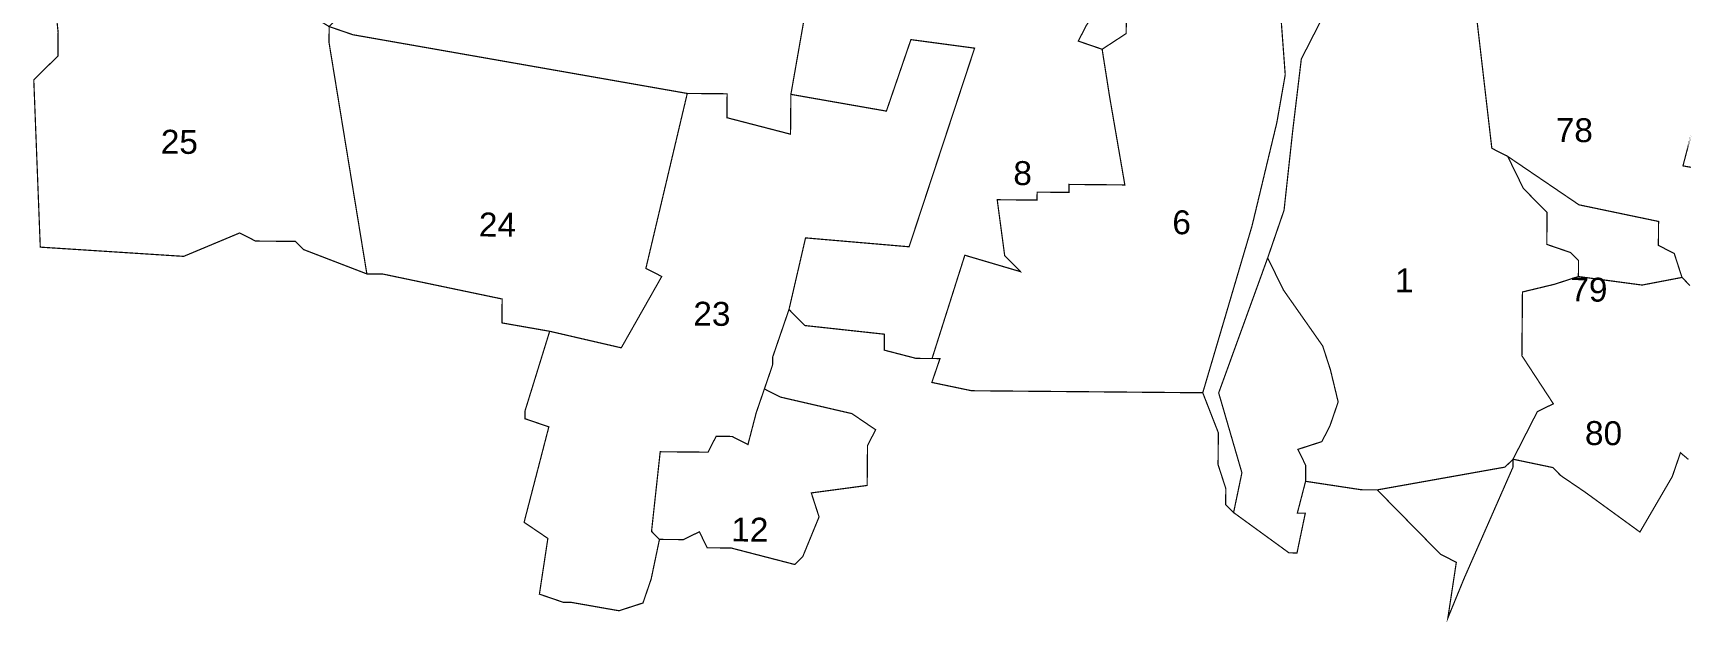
# Model space of a CAD drawing. Header units: metres. Extents: x 266684 to 275933, y 2060666 to 2074564.
# Drawn here: x 275061 to 275893, y 2069737 to 2070032 of the extents above; entities that cross this region are included whole.
import ezdxf

# ---------------------------------------------------------------- set-up
doc = ezdxf.new("R2010")
doc.units = ezdxf.units.M
doc.layers.add('SURVEY NO.', color=7, linetype='Continuous')
doc.layers.add('SURVEY PLOT BOUNDARY', color=35, linetype='Continuous')
doc.styles.add('PDF Arial', font='arial.ttf')

# ---------------------------------------------------------------- blocks, each defined once
blk = doc.blocks.new('ERSUJATA')
at = {"layer": 'SURVEY PLOT BOUNDARY', "lineweight": 18, "const_width": 0.6}
for points in [[(275073.58, 2070032.98), (275073.48, 2070020.98), (275061.38, 2070009.09), (275064.64, 2069925.1), (275136.56, 2069920.47), (275164.65, 2069932.22), (275172.61, 2069928.15), (275192.6, 2069927.98), (275196.56, 2069923.94), (275228.44, 2069911.67), (275236.43, 2069911.6), (275296.29, 2069899.08), (275296.18, 2069887.08), (275320.13, 2069882.88), (275307.79, 2069843), (275307.75, 2069839), (275319.71, 2069834.9), (275307.3, 2069787.03), (275319.22, 2069778.93), (275314.98, 2069750.97), (275326.94, 2069746.87), (275330.94, 2069746.84), (275354.89, 2069742.63), (275366.91, 2069746.52), (275371.01, 2069758.48), (275375.19, 2069778.44), (275387.18, 2069778.33), (275395.21, 2069782.26), (275399.14, 2069774.23), (275411.13, 2069774.12), (275443.04, 2069765.85), (275447.07, 2069769.81), (275455.24, 2069789.73), (275451.35, 2069801.76), (275479.37, 2069805.51), (275479.54, 2069825.5), (275483.61, 2069833.47), (275471.69, 2069841.57), (275435.78, 2069849.88), (275427.82, 2069853.95), (275431.92, 2069865.91), (275431.96, 2069869.9), (275440.16, 2069893.82), (275448.09, 2069885.76), (275488.03, 2069881.41), (275487.96, 2069873.41), (275503.91, 2069869.27), (275515.9, 2069869.17), (275511.8, 2069857.21), (275531.75, 2069853.04), (275647.68, 2069852.02), (275655.5, 2069831.96), (275655.36, 2069815.97), (275659.25, 2069803.94), (275659.18, 2069795.94), (275663.15, 2069791.91), (275690.95, 2069771.68), (275694.95, 2069771.64), (275699.12, 2069791.6), (275695.12, 2069791.63), (275699.26, 2069807.59), (275727.21, 2069803.35), (275735.2, 2069803.28), (275766.9, 2069771.01), (275774.86, 2069766.94), (275770.62, 2069738.99), (275778.79, 2069758.91), (275803.27, 2069814.68), (275803.3, 2069818.67), (275823.25, 2069814.5), (275827.22, 2069810.47), (275839.14, 2069802.37), (275866.95, 2069782.13), (275883.18, 2069809.98), (275887.28, 2069821.94), (275891.25, 2069818.57), (275887.28, 2069821.94), (275883.18, 2069809.98), (275866.95, 2069782.13), (275839.14, 2069802.37), (275827.22, 2069810.47), (275823.25, 2069814.5), (275803.3, 2069818.67), (275815.5, 2069842.56), (275823.53, 2069846.49), (275807.75, 2069870.61), (275808.03, 2069902.6), (275824.06, 2069906.46), (275836.09, 2069910.35), (275868.03, 2069906.07), (275888.05, 2069909.9), (275892.02, 2069905.86), (275888.05, 2069909.9), (275884.16, 2069921.92), (275876.2, 2069925.99), (275876.31, 2069937.99), (275836.4, 2069946.33), (275824.48, 2069954.43), (275800.63, 2069970.64), (275792.67, 2069974.7), (275785.24, 2070038.74)], [(275589.33, 2070036.46), (275585.26, 2070028.5), (275597.22, 2070024.4), (275601, 2070000.37), (275608.61, 2069956.32), (275580.63, 2069956.57), (275580.6, 2069952.57), (275564.61, 2069952.71), (275564.57, 2069948.71), (275544.59, 2069948.89), (275548.34, 2069920.86), (275556.26, 2069912.8), (275528.35, 2069921.04), (275511.91, 2069869.2), (275503.91, 2069869.27), (275487.96, 2069873.41), (275488.03, 2069881.41), (275448.09, 2069885.76), (275440.16, 2069893.82), (275448.47, 2069929.74), (275500.4, 2069925.28), (275533.26, 2070024.96), (275501.31, 2070029.23), (275489.01, 2069993.36), (275441.11, 2070001.77), (275445.31, 2070025.72), (275449.52, 2070049.68)], [(275685.48, 2070059.61), (275689.05, 2070011.6), (275684.85, 2069987.64), (275672.4, 2069935.77), (275647.68, 2069852.02), (275595.71, 2069852.48), (275555.74, 2069852.83), (275531.75, 2069853.04), (275511.8, 2069857.21), (275515.9, 2069869.17), (275511.91, 2069869.2), (275528.35, 2069921.04), (275556.26, 2069912.8), (275548.34, 2069920.86), (275544.59, 2069948.89), (275564.57, 2069948.71), (275564.61, 2069952.71), (275580.6, 2069952.57), (275580.63, 2069956.57), (275608.61, 2069956.32), (275601, 2070000.37), (275597.22, 2070024.4), (275609.28, 2070032.29), (275609.38, 2070044.28)], [(275785.24, 2070038.74), (275792.67, 2069974.7), (275800.63, 2069970.64), (275808.49, 2069954.57), (275816.41, 2069946.51), (275820.38, 2069942.47), (275820.24, 2069926.48), (275832.19, 2069922.38), (275836.16, 2069918.35), (275836.09, 2069910.35), (275824.06, 2069906.46), (275808.03, 2069902.6), (275808, 2069898.6), (275807.96, 2069894.6), (275807.93, 2069890.6), (275807.75, 2069870.61), (275823.53, 2069846.49), (275815.5, 2069842.56), (275803.3, 2069818.67), (275799.27, 2069814.71), (275735.2, 2069803.28), (275727.21, 2069803.35), (275699.26, 2069807.59), (275699.33, 2069815.58), (275695.4, 2069823.62), (275707.43, 2069827.51), (275711.5, 2069835.47), (275715.6, 2069847.43), (275711.74, 2069863.46), (275707.85, 2069875.49), (275688.11, 2069903.65), (275680.25, 2069919.71), (275688.46, 2069943.63), (275692.81, 2069983.58), (275697.12, 2070019.52), (275709.32, 2070043.41)]]:
    blk.add_lwpolyline(points, dxfattribs=at)
for points in [[(275450.19, 2070125.64), (275445.87, 2070089.69), (275457.83, 2070085.59), (275453.66, 2070065.64), (275449.52, 2070049.68), (275445.31, 2070025.72), (275441.11, 2070001.77), (275440.93, 2069981.78), (275409.02, 2069990.06), (275409.13, 2070002.05), (275389.14, 2070002.23), (275221.49, 2070031.68), (275209.53, 2070035.78), (275278.12, 2070107.16), (275310.38, 2070138.86)], [(275130, 2070084.46), (275209.53, 2070035.78), (275209.46, 2070027.79), (275228.44, 2069911.67), (275196.56, 2069923.94), (275192.6, 2069927.98), (275172.61, 2069928.15), (275164.65, 2069932.22), (275136.56, 2069920.47), (275064.64, 2069925.1), (275061.38, 2070009.09), (275073.48, 2070020.98), (275073.58, 2070032.98), (275069.9, 2070068.99), (275070.25, 2070108.97), (275070.36, 2070120.97), (275086.24, 2070108.83)], [(275605.42, 2070048.31), (275609.38, 2070044.28), (275609.28, 2070032.29), (275597.22, 2070024.4), (275585.26, 2070028.5), (275589.33, 2070036.46), (275597.43, 2070048.38), (275597.46, 2070052.38), (275605.46, 2070052.31)], [(275705.43, 2070055.44), (275725.42, 2070055.26), (275709.32, 2070043.41), (275697.12, 2070019.52), (275692.81, 2069983.58), (275688.46, 2069943.63), (275680.25, 2069919.71), (275655.67, 2069851.95), (275667.32, 2069811.87), (275663.15, 2069791.91), (275659.18, 2069795.94), (275659.25, 2069803.94), (275655.36, 2069815.97), (275655.5, 2069831.96), (275647.68, 2069852.02), (275672.4, 2069935.77), (275684.85, 2069987.64), (275689.05, 2070011.6), (275685.48, 2070059.61)], [(275389.14, 2070002.23), (275368.38, 2069914.44), (275376.34, 2069910.37), (275356.04, 2069874.57), (275320.13, 2069882.88), (275296.18, 2069887.08), (275296.29, 2069899.08), (275236.43, 2069911.6), (275228.44, 2069911.67), (275209.46, 2070027.79), (275209.53, 2070035.78), (275221.49, 2070031.68)], [(275440.16, 2069893.82), (275431.96, 2069869.9), (275431.92, 2069865.91), (275427.82, 2069853.95), (275423.72, 2069841.99), (275419.58, 2069826.03), (275411.62, 2069830.1), (275403.62, 2069830.17), (275399.56, 2069822.21), (275375.57, 2069822.42), (275371.22, 2069782.47), (275375.19, 2069778.44), (275371.01, 2069758.48), (275366.91, 2069746.52), (275354.89, 2069742.63), (275330.94, 2069746.84), (275326.94, 2069746.87), (275314.98, 2069750.97), (275319.22, 2069778.93), (275307.3, 2069787.03), (275319.71, 2069834.9), (275307.75, 2069839), (275307.79, 2069843), (275320.13, 2069882.88), (275356.04, 2069874.57), (275376.34, 2069910.37), (275368.38, 2069914.44), (275389.14, 2070002.23), (275409.13, 2070002.05), (275409.02, 2069990.06), (275440.93, 2069981.78), (275441.11, 2070001.77), (275489.01, 2069993.36), (275501.31, 2070029.23), (275533.26, 2070024.96), (275500.4, 2069925.28), (275448.47, 2069929.74)], [(275892.68, 2069981.83), (275888.54, 2069965.87), (275892.53, 2069965.17), (275888.54, 2069965.87)], [(275888.05, 2069909.9), (275868.03, 2069906.07), (275836.09, 2069910.35), (275836.16, 2069918.35), (275832.19, 2069922.38), (275820.24, 2069926.48), (275820.38, 2069942.47), (275816.41, 2069946.51), (275808.49, 2069954.57), (275800.63, 2069970.64), (275824.48, 2069954.43), (275836.4, 2069946.33), (275876.31, 2069937.99), (275876.2, 2069925.99), (275884.16, 2069921.92)], [(275699.26, 2069807.59), (275695.12, 2069791.63), (275699.12, 2069791.6), (275694.95, 2069771.64), (275690.95, 2069771.68), (275663.15, 2069791.91), (275667.32, 2069811.87), (275655.67, 2069851.95), (275680.25, 2069919.71), (275688.11, 2069903.65), (275707.85, 2069875.49), (275711.74, 2069863.46), (275715.6, 2069847.43), (275711.5, 2069835.47), (275707.43, 2069827.51), (275695.4, 2069823.62), (275699.33, 2069815.58)], [(275375.19, 2069778.44), (275371.22, 2069782.47), (275375.57, 2069822.42), (275399.56, 2069822.21), (275403.62, 2069830.17), (275411.62, 2069830.1), (275419.58, 2069826.03), (275423.72, 2069841.99), (275427.82, 2069853.95), (275435.78, 2069849.88), (275471.69, 2069841.57), (275483.61, 2069833.47), (275479.54, 2069825.5), (275479.4, 2069809.51), (275479.37, 2069805.51), (275451.35, 2069801.76), (275455.24, 2069789.73), (275447.07, 2069769.81), (275443.04, 2069765.85), (275427.08, 2069769.99), (275411.13, 2069774.12), (275399.14, 2069774.23), (275395.21, 2069782.26), (275387.18, 2069778.33)], [(275735.2, 2069803.28), (275799.27, 2069814.71), (275803.3, 2069818.67), (275803.27, 2069814.68), (275778.79, 2069758.91), (275770.62, 2069738.99), (275774.86, 2069766.94), (275766.9, 2069771.01)]]:
    blk.add_lwpolyline(points, close=True, dxfattribs=at)
at = {"layer": 'SURVEY NO.', "attachment_point": 7, "rotation": 359.4987, "style": 'PDF Arial'}
for s, insert, char_height in [('78', (275824.68, 2069977.74), 11.994), ('25', (275125.02, 2069971.86), 11.994), ('8', (275552.64, 2069956.13), 11.99), ('6', (275632.38, 2069931.44), 11.99), ('24', (275284.57, 2069930.48), 11.994), ('1', (275744.07, 2069902.47), 11.99), ('79', (275831.98, 2069897.7), 11.994), ('23', (275392.12, 2069885.56), 11.994), ('80', (275839.34, 2069825.67), 11.994), ('12', (275411.16, 2069777.44), 11.994)]:
    blk.add_mtext(s, dxfattribs=dict(at, insert=insert, char_height=char_height))

msp = doc.modelspace()

# ---------------------------------------------------------------- block references
msp.add_blockref('ERSUJATA', (0, 0))

doc.saveas('drawing.dxf')
